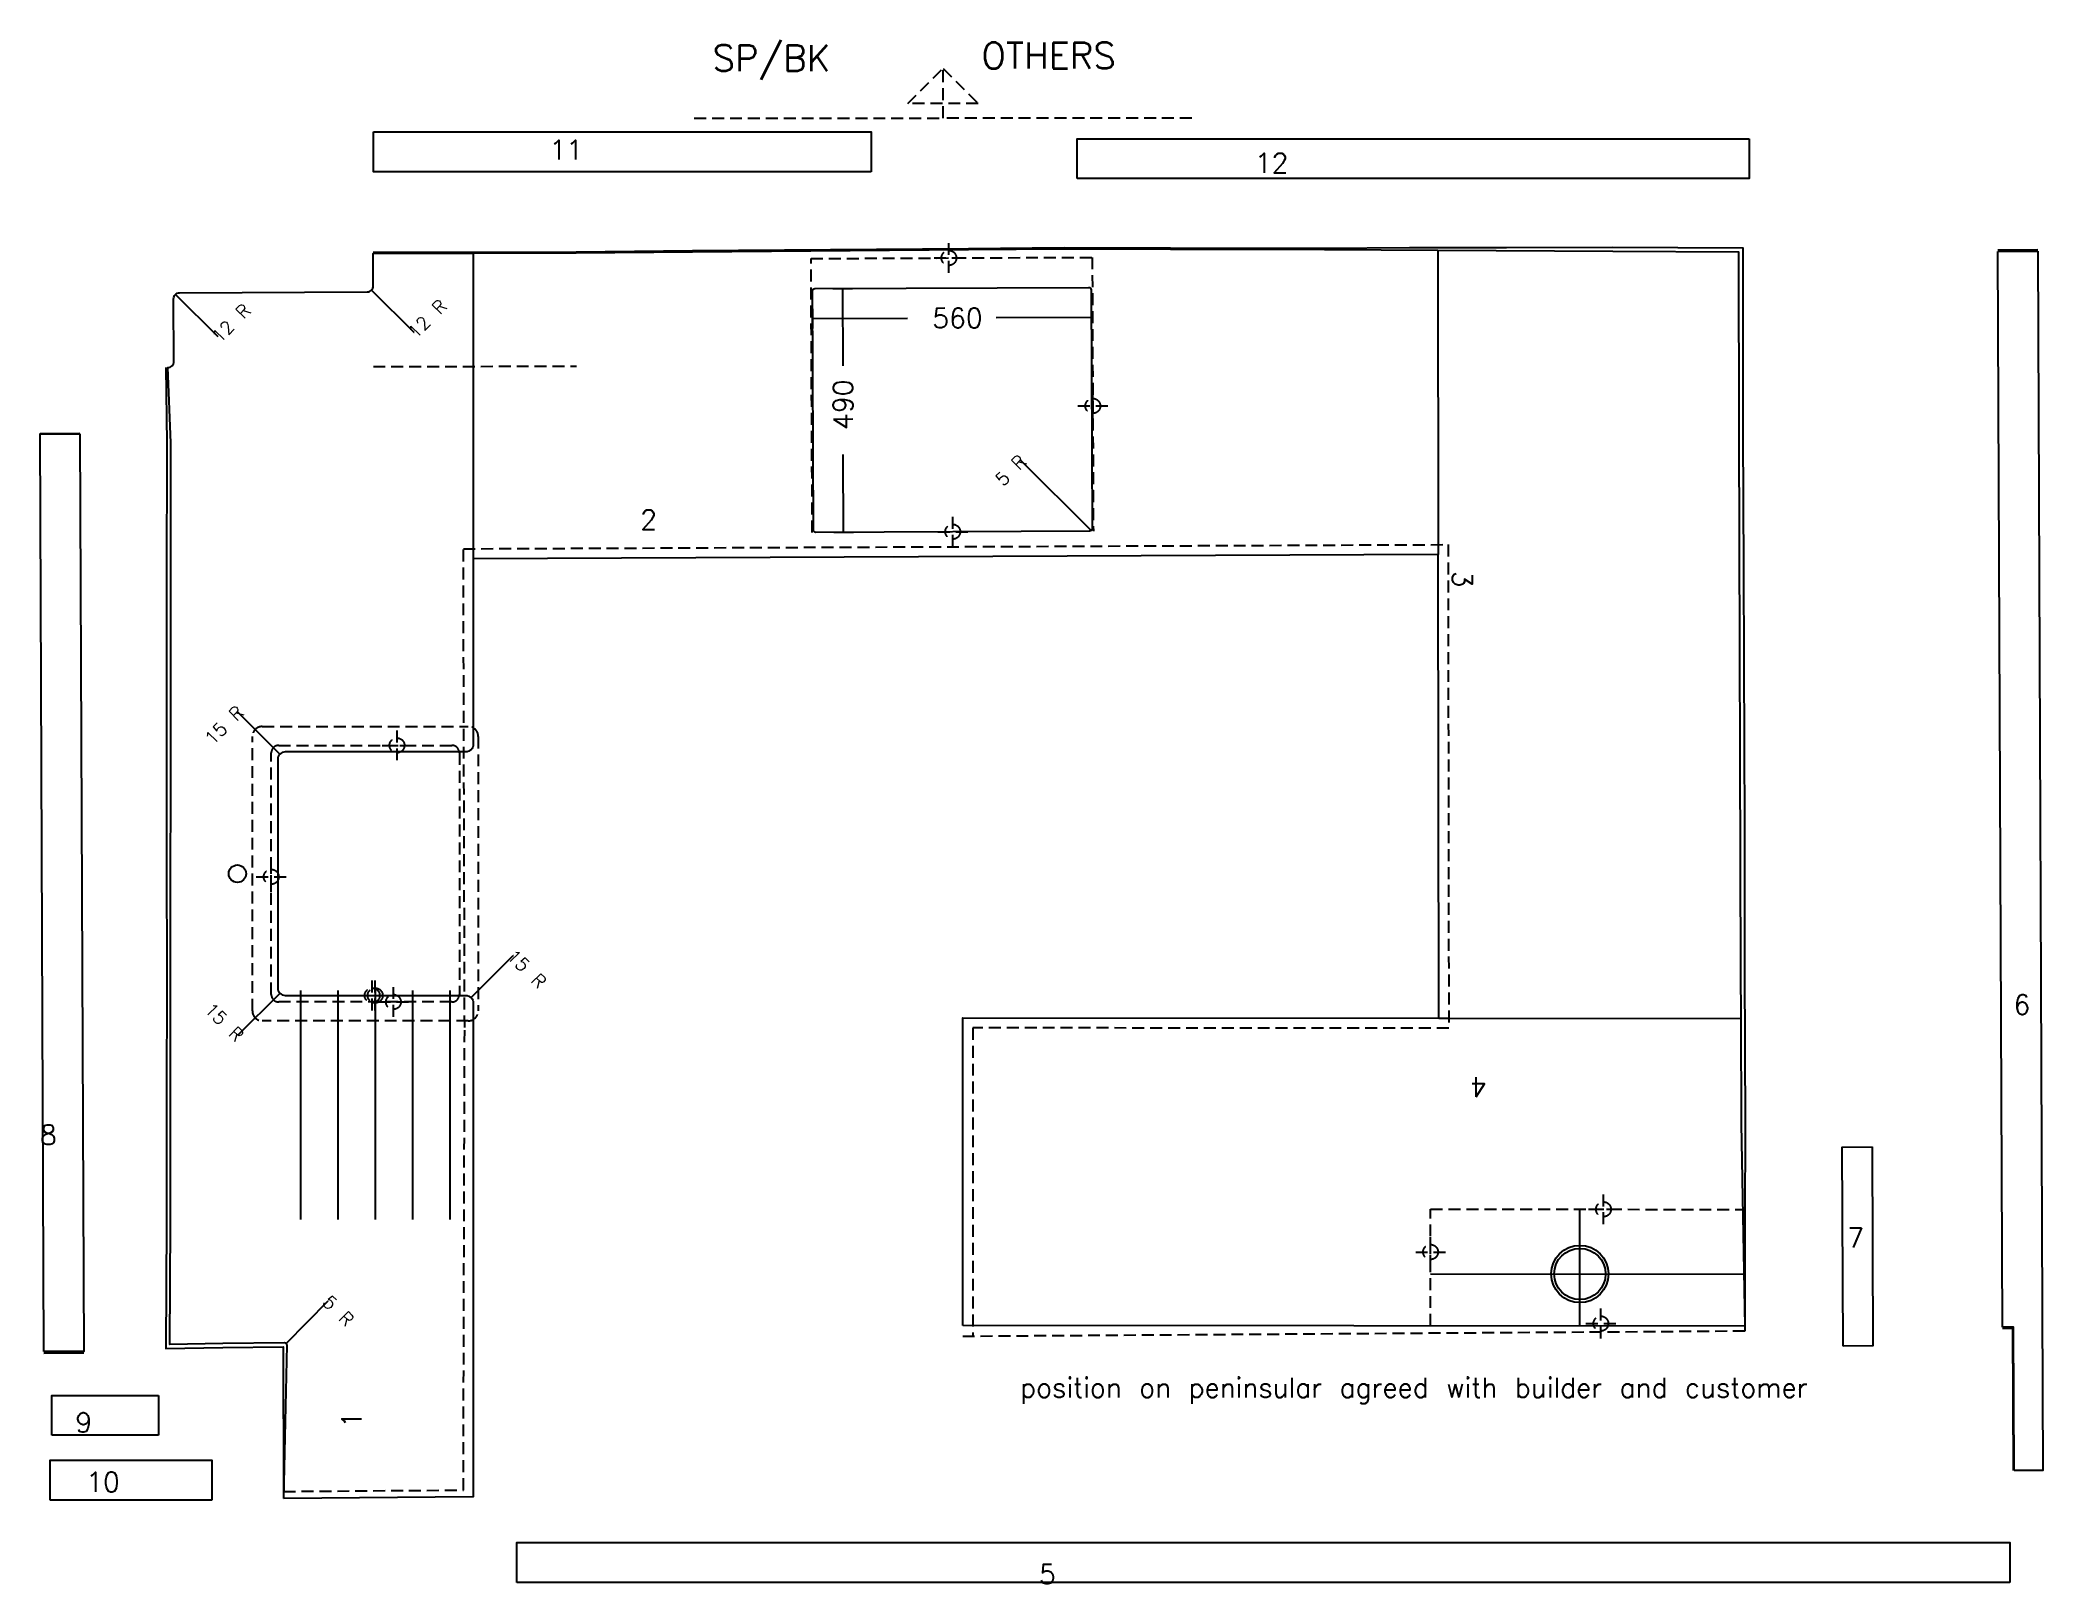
# Model space of a CAD drawing. Extents: x -784 to 3241, y -188 to 2914.
import ezdxf

# ---------------------------------------------------------------- set-up
doc = ezdxf.new("R2010")
doc.units = 0
doc.header["$MEASUREMENT"] = 0
doc.header["$PDMODE"] = 34
doc.header["$PDSIZE"] = 30
doc.linetypes.add('dashedx2', pattern=[36, 24, -12])
for name, color, linetype in [('adornment_dimensions', 250, 'Continuous'), ('CABINETS', 18, 'dashedx2'), ('DRAINER_GROOVES', 6, 'Continuous'), ('DRILL_HOLE', 160, 'Continuous'), ('FLAT_POLISH', 4, 'Continuous'), ('HAND_FINISHED_NOTCH_', 33, 'Continuous'), ('PRIMARY', 1, 'Continuous'), ('REFERENCE_DROPIN', 8, 'dashedx2'), ('REFERENCE_KEEP', 8, 'Continuous'), ('SAWN', 5, 'Continuous'), ('SITE_JOINT', 202, 'Continuous'), ('SPLASH', 5, 'Continuous'), ('TEXT', 250, 'Continuous'), ('UNPOLISHED_CUTOUT', 5, 'Continuous'), ('WALLS', 81, 'Continuous')]:
    doc.layers.add(name, color=color, linetype=linetype)
doc.styles.get("Standard").update_dxf_attribs({"font": 'txt.shx'})
doc.dimstyles.new('DimensionStyle_26-25', dxfattribs={"dimtxt": 26.25, "dimasz": 0.18, "dimexe": 0.18, "dimexo": 0.0625, "dimgap": 0.09, "dimtad": 1, "dimdec": 0, "dimzin": 0, "dimdsep": 46, "dimtxsty": 'Standard', "dimcen": 0.09, "dimse1": 1, "dimse2": 1, "dimadec": 0, "dimazin": 0, "dimtfac": 1, "dimtdec": 4, "dimtofl": 0, "dimtmove": 0, "dimatfit": 3, "dimfxl": 1, "dimtolj": 1, "dimtzin": 0, "dimarcsym": 0})

# ---------------------------------------------------------------- blocks, each defined once
blk = doc.blocks.new('*D0')
at = {"color": 0, "linetype": 'ByBlock'}
for p, q in [((1186.8, 2069.5), (1186.6, 2069.5)), ((1328.6, 1928.8), (1186.8, 2069.5))]:
    blk.add_line(p, q, dxfattribs=at)
at = {"color": 0}
blk.add_solid([(1328.8, 1928.6), (1328.7, 1928.8), (1328.6, 1928.7)], dxfattribs=at)
at = {"color": 0, "insert": (1166.8, 2049.5), "char_height": 26.25, "attachment_point": 5, "rotation": 45.2427}
blk.add_mtext('\\A1;5 R', dxfattribs=at)
blk = doc.blocks.new('*D1')
at = {"color": 0, "linetype": 'ByBlock'}
for p, q in [((-511.9, 2402.5), (-426.8, 2318.2)), ((-426.8, 2318.2), (-426.6, 2318.2))]:
    blk.add_line(p, q, dxfattribs=at)
at = {"color": 0}
blk.add_solid([(-512, 2402.7), (-511.9, 2402.5), (-511.9, 2402.6)], dxfattribs=at)
at = {"color": 0, "insert": (-399.8, 2345.2), "char_height": 26.25, "attachment_point": 5, "rotation": 45.2427}
blk.add_mtext('\\A1;12 R', dxfattribs=at)
blk = doc.blocks.new('*D2')
at = {"color": 0, "linetype": 'ByBlock'}
for p, q in [((-117.7, 2411.2), (-32.6, 2326.9)), ((-32.6, 2326.9), (-32.4, 2326.9))]:
    blk.add_line(p, q, dxfattribs=at)
at = {"color": 0}
blk.add_solid([(-117.8, 2411.4), (-117.7, 2411.2), (-117.7, 2411.3)], dxfattribs=at)
at = {"color": 0, "insert": (-5.6, 2353.9), "char_height": 26.25, "attachment_point": 5, "rotation": 45.2427}
blk.add_mtext('\\A1;12 R', dxfattribs=at)
blk = doc.blocks.new('*D3')
at = {"color": 0, "linetype": 'ByBlock'}
for p, q in [((82.4, 989.9), (167.1, 1074.6)), ((167.1, 1074.6), (167.3, 1074.6))]:
    blk.add_line(p, q, dxfattribs=at)
at = {"color": 0}
blk.add_solid([(82.3, 989.8), (82.4, 989.9), (82.4, 989.9)], dxfattribs=at)
at = {"color": 0, "insert": (194.2, 1047.7), "char_height": 26.25, "attachment_point": 5, "rotation": 315}
blk.add_mtext('\\A1;15 R', dxfattribs=at)
blk = doc.blocks.new('*D4')
at = {"color": 0, "linetype": 'ByBlock'}
for p, q in [((-386.8, 1564.2), (-386.9, 1564.2)), ((-302, 1479.4), (-386.8, 1564.2))]:
    blk.add_line(p, q, dxfattribs=at)
at = {"color": 0}
blk.add_solid([(-301.9, 1479.3), (-302, 1479.5), (-302.1, 1479.4)], dxfattribs=at)
at = {"color": 0, "insert": (-413.8, 1537.3), "char_height": 26.25, "attachment_point": 5, "rotation": 45}
blk.add_mtext('\\A1;15 R', dxfattribs=at)
blk = doc.blocks.new('*D5')
at = {"color": 0, "linetype": 'ByBlock'}
for p, q in [((-289, 294.9), (-204.9, 380.3)), ((-204.9, 380.3), (-204.7, 380.3))]:
    blk.add_line(p, q, dxfattribs=at)
at = {"color": 0}
blk.add_solid([(-289.1, 294.8), (-288.9, 294.9), (-289, 294.9)], dxfattribs=at)
at = {"color": 0, "insert": (-184.7, 360.5), "char_height": 26.25, "attachment_point": 5, "rotation": 315.4265}
blk.add_mtext('\\A1;5 R', dxfattribs=at)
blk = doc.blocks.new('*D6')
at = {"color": 0, "linetype": 'ByBlock'}
for p, q in [((-302, 998.5), (-386.8, 913.7)), ((-386.8, 913.7), (-386.9, 913.7))]:
    blk.add_line(p, q, dxfattribs=at)
at = {"color": 0}
blk.add_solid([(-301.9, 998.6), (-302.1, 998.5), (-302, 998.4)], dxfattribs=at)
at = {"color": 0, "insert": (-413.8, 940.6), "char_height": 26.25, "attachment_point": 5, "rotation": 315}
blk.add_mtext('\\A1;15 R', dxfattribs=at)

msp = doc.modelspace()

# ---------------------------------------------------------------- linework, layer by layer
at = {"layer": 'adornment_dimensions', "linetype": 'Continuous'}
for p, q in [((809.1, 2415), (848.5, 2415.1)), ((828.8, 2415.1), (829.5, 2259.1)), ((1328.3, 2376.2), (1328.5, 2336.9)), ((768.3, 2373.9), (768.5, 2334.5)), ((768.4, 2354.2), (959.4, 2355)), ((1328.4, 2356.5), (1137.5, 2355.7)), ((830.9, 1925.1), (830.2, 2081)), ((811.2, 1925), (850.6, 1925.1))]:
    msp.add_line(p, q, dxfattribs=at)
at = {"layer": 'CABINETS', "linetype": 'dashedx2'}
for points in [[(767.8, 1924.8), (765.4, 2475), (1330.4, 2477.4), (1332.7, 1927.2)], [(-114.1, 2257.9), (294, 2258.8)], [(-294.5, -2.4), (66.7, 0.4), (69.4, 930.1), (66.7, 1891.8), (2045.5, 1900.2), (2046.9, 928.3), (1090.4, 929.1), (1090.3, 309.1)], [(2010.3, 330.3), (2010.5, 564.8), (2641.8, 564.3)], [(2642, 319.6), (1070.3, 309)]]:
    msp.add_lwpolyline(points, dxfattribs=at)
for points in [[(-337.3, 1534.7), (76.7, 1534.7, -0.414214), (96.7, 1514.7), (96.7, 963.2, -0.414214), (76.7, 943.2), (-337.3, 943.2, -0.414214), (-357.3, 963.2), (-357.3, 1514.7, -0.414214), (-337.3, 1534.7)], [(-304.3, 1496.7), (43.7, 1496.7, -0.414214), (58.7, 1481.7), (58.7, 996.2, -0.414214), (43.7, 981.2), (-304.3, 981.2, -0.414214), (-319.3, 996.2), (-319.3, 1481.7, -0.414214), (-304.3, 1496.7)]]:
    msp.add_lwpolyline(points, format="xyb", close=True, dxfattribs=at)
at = {"layer": 'CABINETS'}
for p in [(1042.5, 2476.2), (1331.7, 2178.8), (1050.2, 1926), (-66.6, 1496.7), (-319.3, 1232.6), (-116.4, 994.2), (-110.4, 994.2), (-73.8, 981.2), (2357.8, 564.5), (2010.4, 478.7), (2352.6, 334.9)]:
    msp.add_point(p, dxfattribs=at)
at = {"layer": 'DRAINER_GROOVES', "linetype": 'Continuous'}
for points in [[(-260.4, 1004.2), (-260.4, 544.2)], [(-185.4, 1004.2), (-185.4, 544.2)], [(-110.4, 1004.2), (-110.4, 544.2)], [(-35.4, 1004.2), (-35.4, 544.2)], [(39.6, 1004.2), (39.6, 544.2)]]:
    msp.add_lwpolyline(points, dxfattribs=at)
at = {"layer": 'DRILL_HOLE', "linetype": 'Continuous'}
msp.add_circle((-387.3, 1238.9), 17.5, dxfattribs=at)
at = {"layer": 'FLAT_POLISH', "linetype": 'Continuous'}
for points in [[(-113.8, 2729.5), (886.2, 2729.5), (886.2, 2649.5)], [(1300.4, 2635.5), (1300.4, 2715.5), (2650.4, 2715.5)], [(3230.5, 2489.5), (3240.9, 40), (3182.9, 39.8)], [(-776.1, 278.6), (-783.9, 2122.6), (-703.9, 2123)], [(2897.4, 690), (2899.1, 290), (2839.1, 289.7)], [(2642, 329.8), (1070.4, 331.1)], [(-546.1, 110.4), (-760.1, 110.4)], [(-763.5, -19.6), (-763.5, 60.4), (-438.5, 60.4), (-438.5, -19.6)], [(174.5, -185.2), (174.5, -105.2), (3174.5, -105.2), (3174.5, -185.2)]]:
    msp.add_lwpolyline(points, dxfattribs=at)
at = {"layer": 'HAND_FINISHED_NOTCH_', "linetype": 'Continuous'}
msp.add_lwpolyline([(3182.9, 39.8), (3181.7, 327.8), (3159.7, 327.7)], dxfattribs=at)
at = {"layer": 'PRIMARY', "linetype": 'Continuous'}
msp.add_lwpolyline([(86.7, 1871.9), (86.7, 1498.7, -0.414214), (71.7, 1483.7), (-291.3, 1483.7, 0.414214), (-306.3, 1468.7), (-306.3, 1009.2, 0.414214), (-291.3, 994.2), (71.7, 994.2, -0.414214), (86.7, 979.2), (86.7, -13.4), (-294.3, -16.4)], format="xyb", dxfattribs=at)
for points in [[(2025.5, 1880.1), (86.7, 1871.9)], [(2026.9, 948.3), (2025.5, 1880.1)], [(1070.4, 331.1), (1070.4, 949.1), (2026.9, 948.3)]]:
    msp.add_lwpolyline(points, dxfattribs=at)
at = {"layer": 'REFERENCE_DROPIN', "linetype": 'dashedx2'}
msp.add_lwpolyline([(959.9, 2786.5), (1030.6, 2857.2), (1101.3, 2786.5), (959.9, 2786.5)], close=True, dxfattribs=at)
for points in [[(1530.6, 2757.2), (1030.6, 2757.2), (1030.6, 2857.2)], [(530.6, 2757.2), (1030.6, 2757.2)]]:
    msp.add_lwpolyline(points, dxfattribs=at)
at = {"layer": 'REFERENCE_KEEP', "linetype": 'Continuous'}
for points in [[(2310.3, 330), (2310.5, 564.6)], [(2010.4, 434.8), (2641.7, 434.3)], [(3159.7, 325.7), (3179.7, 325.7), (3180.9, 39.7)]]:
    msp.add_lwpolyline(points, dxfattribs=at)
msp.add_circle((2310.4, 434.6), 57.5, dxfattribs=at)
at = {"layer": 'SAWN', "linetype": 'Continuous'}
for points in [[(886.2, 2649.5), (-113.8, 2649.5), (-113.8, 2729.5)], [(2650.4, 2715.5), (2650.4, 2635.5), (1300.4, 2635.5)], [(86.7, 2485.8), (293.5, 2486.3), (527.3, 2488.4), (1081.7, 2493), (1274, 2494.4), (1488, 2493.7), (1797, 2493.4), (2024.7, 2491.9)], [(2024.7, 2491.9), (2376.9, 2489.6), (2629.4, 2488.8), (2630, 2123.2), (2633.2, 1043.7), (2633.6, 947.8)], [(3150.5, 2489.1), (3230.5, 2489.5)], [(2633.6, 947.8), (2634.5, 736.1), (2642, 329.8)]]:
    msp.add_lwpolyline(points, dxfattribs=at)
msp.add_lwpolyline([(-294.3, -16.4), (-287.6, 291.2, 0.416307), (-292.7, 296.2), (-416.8, 294.8), (-523, 292.8), (-521.7, 537.4), (-521.1, 2104.8), (-527.4, 2256.1, 0.425028), (-515, 2268.2), (-515.5, 2394.2, -0.414214), (-503.5, 2406.2), (-126.3, 2407.8, 0.414214), (-114.4, 2419.9), (-114.6, 2485.4), (86.7, 2485.8)], format="xyb", dxfattribs=at)
msp.add_lwpolyline([(773.2, 2414.8), (1323.2, 2417.1, -0.414214), (1328.2, 2412.2), (1330.2, 1932.2, -0.414214), (1325.2, 1927.2), (775.3, 1924.8, -0.414214), (770.2, 1929.8), (768.2, 2409.8, -0.414214), (773.2, 2414.8)], format="xyb", close=True, dxfattribs=at)
at = {"layer": 'SITE_JOINT', "linetype": 'Continuous'}
for points in [[(86.7, 2485.8), (86.7, 2258.3), (86.7, 1891.9), (86.7, 1871.9)], [(2024.7, 2491.9), (2025.5, 1900.1), (2025.5, 1880.1)], [(2026.9, 948.3), (2046.9, 948.3), (2633.6, 947.8)], [(-546.1, 190.4), (-546.1, 110.4)]]:
    msp.add_lwpolyline(points, dxfattribs=at)
at = {"layer": 'SPLASH', "linetype": 'Continuous'}
for points in [[(3159.7, 327.7), (3150.5, 2489.1)], [(-703.9, 2123), (-696.1, 279), (-776.1, 278.6)], [(2839.1, 289.7), (2837.4, 689.7), (2897.4, 690)], [(-760.1, 110.4), (-760.1, 190.4), (-546.1, 190.4)], [(-438.5, -19.6), (-763.5, -19.6)], [(3174.5, -185.2), (174.5, -185.2)]]:
    msp.add_lwpolyline(points, dxfattribs=at)
at = {"layer": 'UNPOLISHED_CUTOUT', "linetype": 'Continuous'}
msp.add_circle((2310.4, 434.6), 51.5, dxfattribs=at)
at = {"layer": 'WALLS', "linetype": 'Continuous'}
for points in [[(-114.6, 2487.9), (293.4, 2488.8), (527.3, 2490.9), (1081.7, 2495.5), (1274, 2496.9), (1488, 2496.2), (1797, 2495.9), (1968, 2497), (2162.7, 2497.2), (2376.9, 2497.6), (2638, 2496.8), (2637.6, 2372.7), (2638, 2123.2), (2639, 1853.6), (2639.6, 1663.3), (2641.2, 1336.3), (2641.2, 1043.8), (2642.5, 736.2), (2641.7, 540.6), (2642, 319.6)], [(3150.5, 2492.6), (3230.5, 2493)], [(-531.4, 2256.1), (-529.1, 2104.6), (-529.7, 1819.5), (-530, 1540.7), (-529.6, 1283.3), (-529, 1012.8), (-529.7, 801.1), (-529.7, 537.4), (-531.1, 284.7), (-416.6, 286.8), (-295.6, 288.2), (-294.5, -2.4)], [(-783.9, 2123.6), (-703.9, 2124)], [(-776, 275.6), (-696, 276)]]:
    msp.add_lwpolyline(points, dxfattribs=at)

# ---------------------------------------------------------------- texts
at = {"layer": 'adornment_dimensions', "linetype": 'Continuous'}
for s, rotation, p in [('560', 0.2427, (1009.1, 2335.5)), ('490', 90.2427, (849.7, 2130.8))]:
    msp.add_text(s, height=39.37, rotation=rotation, dxfattribs=at).set_placement(p)
at = {"layer": 'REFERENCE_DROPIN', "linetype": 'dashedx2'}
for s, p in [('SP/BK', (567.5, 2851.5)), ('OTHERS', (1107.7, 2856.6))]:
    msp.add_text(s, height=52.5, dxfattribs=at).set_placement(p)
at = {"layer": 'TEXT', "linetype": 'Continuous'}
for s, height, p in [('11', 39.37, (239.8, 2673.8)), ('12', 39.37, (1657.2, 2647.3)), ('2', 39.4, (422.2, 1930.6)), ('6', 39.4, (3181.7, 956.2)), ('8', 39.4, (-783.9, 694.5)), ('7', 39.4, (2847.9, 487.9)), ('position on peninsular agreed with builder and customer  ', 39.375, (1185.6, 186.7)), ('9', 39.4, (-712.9, 116.5)), ('10', 39.37, (-691.1, -3.1)), ('5', 39.4, (1223.5, -188.3))]:
    msp.add_text(s, height=height, dxfattribs=at).set_placement(p)
for s, rotation, p in [('3', 270, (2054.3, 1847.5)), ('4', 180, (2124, 830)), ('1', 90, (-138.1, 125.1))]:
    msp.add_text(s, height=39.4, rotation=rotation, dxfattribs=at).set_placement(p)

# ---------------------------------------------------------------- dimensions: what is measured, and where the dimension line sits
at = {"layer": 'adornment_dimensions', "linetype": 'Continuous'}
for center, mpoint, text, picture, middle, turn in [((-426.8, 2318.2), (-512, 2402.7), '12 R', '*D1', (-426.8, 2318.2), 45.2427), ((-32.6, 2326.9), (-117.8, 2411.4), '12 R', '*D2', (-32.6, 2326.9), 45.2427), ((1186.8, 2069.5), (1328.8, 1928.6), '5 R', '*D0', (1186.8, 2069.5), 45.2427), ((-386.8, 1564.2), (-301.9, 1479.3), '15 R', '*D4', (-386.8, 1564.2), 45), ((167.1, 1074.6), (82.3, 989.8), '15 R', '*D3', (167.1, 1074.6), 315), ((-386.8, 913.7), (-301.9, 998.6), '15 R', '*D6', (-386.8, 913.7), 135), ((-204.9, 380.3), (-289.1, 294.8), '5 R', '*D5', (-204.9, 380.3), 315.4265)]:
    dim = msp.add_radius_dim(center=center, mpoint=mpoint, text=text, dimstyle='DimensionStyle_26-25', override={"dimtad": 0, "dimjust": 0}, dxfattribs=at)
    dim.commit()
    dim.dimension.update_dxf_attribs({"geometry": picture, "text_midpoint": middle, "dimtype": 132, "text_rotation": turn})

doc.saveas('drawing.dxf')
